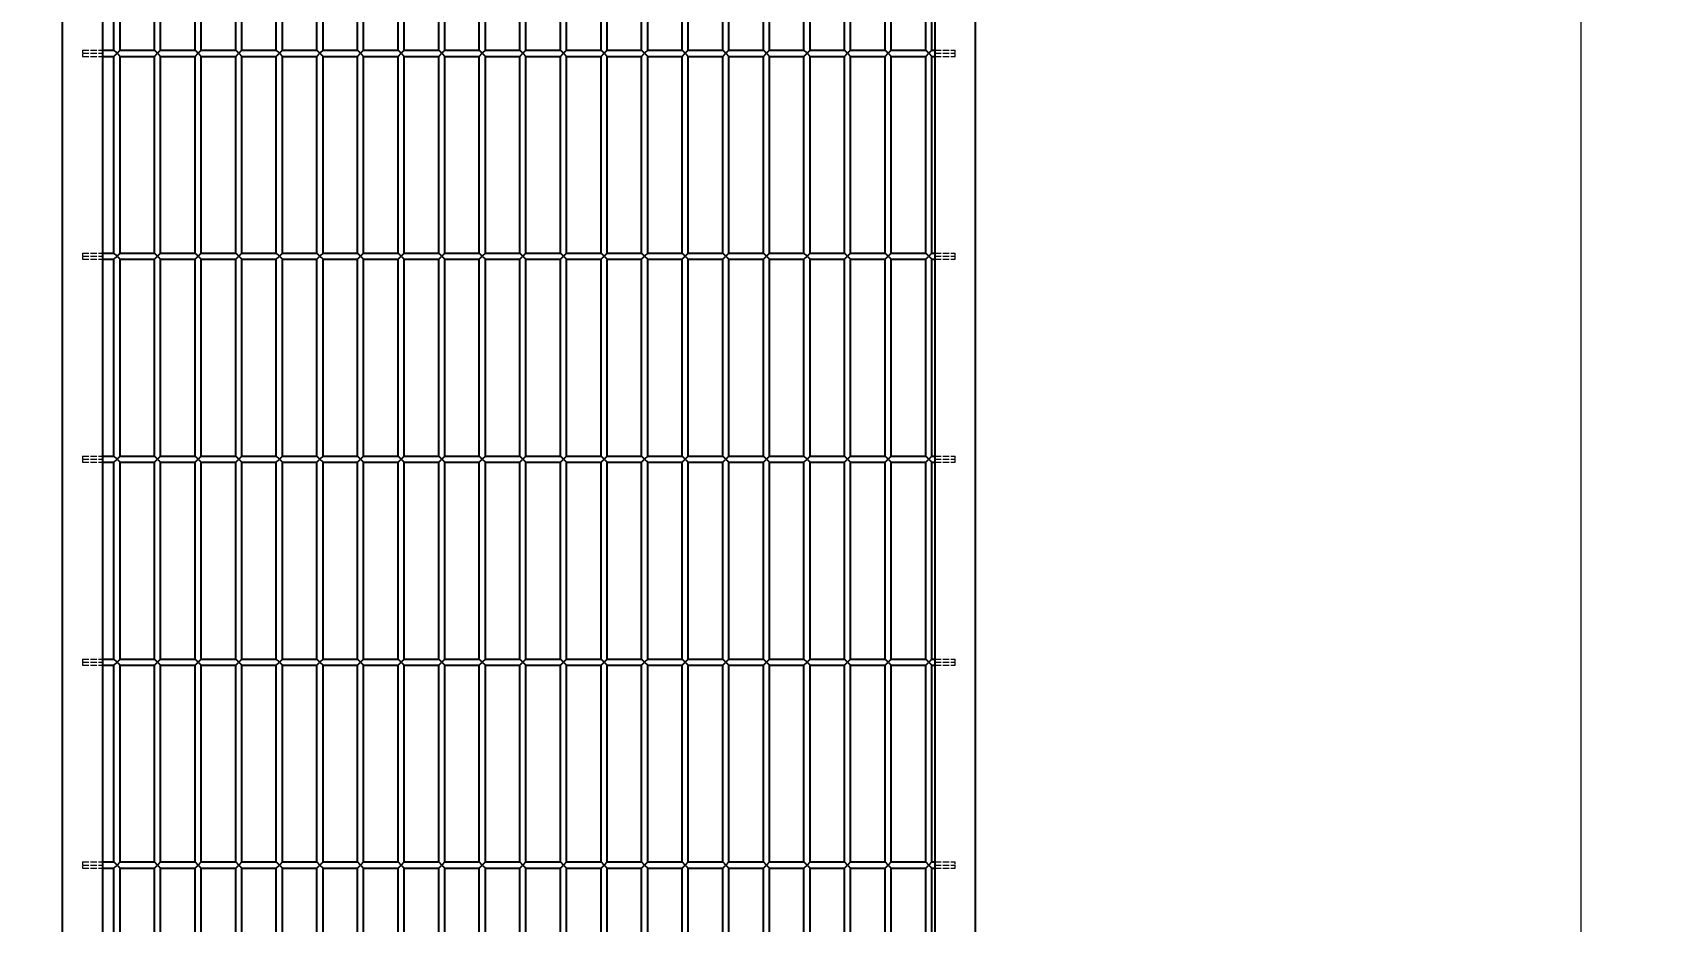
# Model space of a CAD drawing. Header units: millimetres. Extents: x 120 to 9117, y 110 to 4090.
# Drawn here: x 2181 to 2984, y 2759 to 3197 of the extents above; entities that cross this region are included whole.
import ezdxf

# ---------------------------------------------------------------- set-up
doc = ezdxf.new("R2010")
doc.units = ezdxf.units.MM
doc.header["$LTSCALE"] = 20
doc.linetypes.add('DASHED', pattern=[0.2067, 0.1654, -0.0413])
doc.layers.add('可见 (ISO)', color=7, linetype='Continuous', lineweight=25)
doc.layers.add('尺寸 (ISO)', color=7, linetype='Continuous', lineweight=18, true_color=0x008000)
doc.layers.add('隐藏 (ISO)', color=5, linetype='DASHED', lineweight=18, true_color=0x0000ff)
doc.styles.add('最新国标', font='simfang.ttf')
doc.dimstyles.new('默认 (GB)', dxfattribs={"dimscale": 20, "dimtxt": 2.8, "dimasz": 2.5, "dimexe": 2, "dimexo": 1.5, "dimgap": 0.5, "dimtad": 1, "dimtoh": 1, "dimdsep": 46, "dimtxsty": '最新国标', "dimcen": 0.09, "dimdle": 10, "dimclrd": 256, "dimclre": 256, "dimclrt": 256, "dimaunit": 1, "dimadec": 3, "dimazin": 2, "dimtfac": 0.535714, "dimtdec": 3, "dimtmove": 0, "dimatfit": 3, "dimfxl": 0, "dimtolj": 1, "dimlwd": -1, "dimlwe": -1, "dimarcsym": 0})

# ---------------------------------------------------------------- blocks, each defined once
blk = doc.blocks.new('*D6')
at = {"layer": 'Defpoints', "color": 0, "transparency": 16777216}
for p in [(2195.28, 3517.01), (1855.19, 1517.01), (2195.28, 1517.01)]:
    blk.add_point(p, dxfattribs=at)
at = {"layer": '尺寸 (ISO)', "color": 116, "true_color": 0x00803f, "transparency": 16777216}
for p, q in [((2165.28, 3517.01), (1815.19, 3517.01)), ((1855.19, 3467.01), (1855.19, 1567.01)), ((2165.28, 1517.01), (1815.19, 1517.01))]:
    blk.add_line(p, q, dxfattribs=at)
for points in [[(1846.85, 3467.01), (1863.52, 3467.01), (1855.19, 3517.01)], [(1846.85, 1567.01), (1863.52, 1567.01), (1855.19, 1517.01)]]:
    blk.add_solid(points, dxfattribs=at)
at = {"layer": '尺寸 (ISO)', "transparency": 16777216, "insert": (1816.87, 2517.01), "char_height": 56, "attachment_point": 5, "rotation": 90, "style": '最新国标'}
blk.add_mtext('\\A1;2000', dxfattribs=at)
blk = doc.blocks.new('_DotSmall')
at = {"color": 0, "linetype": 'ByBlock', "const_width": 0.5}
blk.add_lwpolyline([(-0.0625, 0, 1), (0.0625, 0, 1)], format="xyb", close=True, dxfattribs=at)
blk = doc.blocks.new('*D21')
at = {"layer": 'Defpoints', "color": 0, "transparency": 16777216}
for p in [(2623.78, 3507.01), (2943.78, 3507.01), (2623.78, 1527.01)]:
    blk.add_point(p, dxfattribs=at)
at = {"layer": '尺寸 (ISO)', "color": 116, "true_color": 0x00803f, "transparency": 16777216}
for p, q in [((2653.78, 3507.01), (2983.78, 3507.01)), ((2943.78, 1527.01), (2943.78, 3457.01)), ((2653.78, 1527.01), (2983.78, 1527.01))]:
    blk.add_line(p, q, dxfattribs=at)
blk.add_solid([(2935.45, 3457.01), (2952.11, 3457.01), (2943.78, 3507.01)], dxfattribs=at)
at = {"layer": '尺寸 (ISO)', "color": 116, "true_color": 0x00803f, "transparency": 16777216, "xscale": 50, "yscale": 50, "zscale": 50, "rotation": 270}
blk.add_blockref('_DotSmall', (2943.78, 1527.01), dxfattribs=at)
at = {"layer": '尺寸 (ISO)', "transparency": 16777216, "insert": (2905.46, 2517.21), "char_height": 56, "attachment_point": 5, "rotation": 90, "style": '最新国标'}
blk.add_mtext('\\A1;1980', dxfattribs=at)

msp = doc.modelspace()

# ---------------------------------------------------------------- linework, layer by layer
at = {"layer": '可见 (ISO)'}
for p, q in [((2195.28, 3517.011), (2195.28, 1517.011)), ((2645.28, 1517.011), (2645.28, 3517.011)), ((2215.28, 2527.011), (2215.28, 3497.011)), ((2625.28, 3497.011), (2625.28, 2527.011)), ((2220.78, 3188.511), (2220.78, 3285.511)), ((2223.78, 3188.511), (2223.78, 3285.511)), ((2240.78, 3188.511), (2240.78, 3285.511)), ((2243.78, 3188.511), (2243.78, 3285.511)), ((2260.78, 3188.511), (2260.78, 3285.511)), ((2263.78, 3188.511), (2263.78, 3285.511)), ((2280.78, 3188.511), (2280.78, 3285.511)), ((2283.78, 3188.511), (2283.78, 3285.511)), ((2300.78, 3188.511), (2300.78, 3285.511)), ((2303.78, 3188.511), (2303.78, 3285.511)), ((2320.78, 3188.511), (2320.78, 3285.511)), ((2323.78, 3188.511), (2323.78, 3285.511)), ((2340.78, 3188.511), (2340.78, 3285.511)), ((2343.78, 3188.511), (2343.78, 3285.511)), ((2360.78, 3188.511), (2360.78, 3285.511)), ((2363.78, 3188.511), (2363.78, 3285.511)), ((2380.78, 3188.511), (2380.78, 3285.511)), ((2383.78, 3188.511), (2383.78, 3285.511)), ((2400.78, 3188.511), (2400.78, 3285.511)), ((2403.78, 3188.511), (2403.78, 3285.511)), ((2420.78, 3188.511), (2420.78, 3285.511)), ((2423.78, 3188.511), (2423.78, 3285.511)), ((2440.78, 3188.511), (2440.78, 3285.511)), ((2443.78, 3188.511), (2443.78, 3285.511)), ((2460.78, 3188.511), (2460.78, 3285.511)), ((2463.78, 3188.511), (2463.78, 3285.511)), ((2480.78, 3188.511), (2480.78, 3285.511)), ((2483.78, 3188.511), (2483.78, 3285.511)), ((2500.78, 3188.511), (2500.78, 3285.511)), ((2503.78, 3188.511), (2503.78, 3285.511)), ((2520.78, 3188.511), (2520.78, 3285.511)), ((2523.78, 3188.511), (2523.78, 3285.511)), ((2540.78, 3188.511), (2540.78, 3285.511)), ((2543.78, 3188.511), (2543.78, 3285.511)), ((2560.78, 3188.511), (2560.78, 3285.511)), ((2563.78, 3188.511), (2563.78, 3285.511)), ((2580.78, 3188.511), (2580.78, 3285.511)), ((2583.78, 3188.511), (2583.78, 3285.511)), ((2600.78, 3188.511), (2600.78, 3285.511)), ((2603.78, 3188.511), (2603.78, 3285.511)), ((2620.78, 3188.511), (2620.78, 3285.511)), ((2623.78, 3188.511), (2623.78, 3285.511)), ((2215.28, 3188.511), (2220.78, 3188.511)), ((2222.28, 3187.011), (2220.78, 3188.511)), ((2223.78, 3188.511), (2222.28, 3187.011)), ((2223.78, 3188.511), (2240.78, 3188.511)), ((2242.28, 3187.011), (2240.78, 3188.511)), ((2243.78, 3188.511), (2242.28, 3187.011)), ((2243.78, 3188.511), (2260.78, 3188.511)), ((2262.28, 3187.011), (2260.78, 3188.511)), ((2263.78, 3188.511), (2262.28, 3187.011)), ((2263.78, 3188.511), (2280.78, 3188.511)), ((2282.28, 3187.011), (2280.78, 3188.511)), ((2283.78, 3188.511), (2282.28, 3187.011)), ((2283.78, 3188.511), (2300.78, 3188.511)), ((2302.28, 3187.011), (2300.78, 3188.511)), ((2303.78, 3188.511), (2302.28, 3187.011)), ((2303.78, 3188.511), (2320.78, 3188.511)), ((2322.28, 3187.011), (2320.78, 3188.511)), ((2323.78, 3188.511), (2322.28, 3187.011)), ((2323.78, 3188.511), (2340.78, 3188.511)), ((2342.28, 3187.011), (2340.78, 3188.511)), ((2343.78, 3188.511), (2342.28, 3187.011)), ((2343.78, 3188.511), (2360.78, 3188.511)), ((2362.28, 3187.011), (2360.78, 3188.511)), ((2363.78, 3188.511), (2362.28, 3187.011)), ((2363.78, 3188.511), (2380.78, 3188.511)), ((2382.28, 3187.011), (2380.78, 3188.511)), ((2383.78, 3188.511), (2382.28, 3187.011)), ((2383.78, 3188.511), (2400.78, 3188.511)), ((2402.28, 3187.011), (2400.78, 3188.511)), ((2403.78, 3188.511), (2402.28, 3187.011)), ((2403.78, 3188.511), (2420.78, 3188.511)), ((2422.28, 3187.011), (2420.78, 3188.511)), ((2423.78, 3188.511), (2422.28, 3187.011)), ((2423.78, 3188.511), (2440.78, 3188.511)), ((2442.28, 3187.011), (2440.78, 3188.511)), ((2443.78, 3188.511), (2442.28, 3187.011)), ((2443.78, 3188.511), (2460.78, 3188.511)), ((2462.28, 3187.011), (2460.78, 3188.511)), ((2463.78, 3188.511), (2462.28, 3187.011)), ((2463.78, 3188.511), (2480.78, 3188.511)), ((2482.28, 3187.011), (2480.78, 3188.511)), ((2483.78, 3188.511), (2482.28, 3187.011)), ((2483.78, 3188.511), (2500.78, 3188.511)), ((2502.28, 3187.011), (2500.78, 3188.511)), ((2503.78, 3188.511), (2502.28, 3187.011)), ((2503.78, 3188.511), (2520.78, 3188.511)), ((2522.28, 3187.011), (2520.78, 3188.511)), ((2523.78, 3188.511), (2522.28, 3187.011)), ((2523.78, 3188.511), (2540.78, 3188.511)), ((2542.28, 3187.011), (2540.78, 3188.511)), ((2543.78, 3188.511), (2542.28, 3187.011)), ((2543.78, 3188.511), (2560.78, 3188.511)), ((2562.28, 3187.011), (2560.78, 3188.511)), ((2563.78, 3188.511), (2562.28, 3187.011)), ((2563.78, 3188.511), (2580.78, 3188.511)), ((2582.28, 3187.011), (2580.78, 3188.511)), ((2583.78, 3188.511), (2582.28, 3187.011)), ((2583.78, 3188.511), (2600.78, 3188.511)), ((2602.28, 3187.011), (2600.78, 3188.511)), ((2603.78, 3188.511), (2602.28, 3187.011)), ((2603.78, 3188.511), (2620.78, 3188.511)), ((2622.28, 3187.011), (2620.78, 3188.511)), ((2623.78, 3188.511), (2622.28, 3187.011)), ((2623.78, 3188.511), (2625.28, 3188.511)), ((2215.28, 3185.511), (2220.78, 3185.511)), ((2220.78, 3185.511), (2222.28, 3187.011)), ((2220.78, 3088.511), (2220.78, 3185.511)), ((2222.28, 3187.011), (2223.78, 3185.511)), ((2223.78, 3185.511), (2240.78, 3185.511)), ((2223.78, 3088.511), (2223.78, 3185.511)), ((2240.78, 3185.511), (2242.28, 3187.011)), ((2240.78, 3088.511), (2240.78, 3185.511)), ((2242.28, 3187.011), (2243.78, 3185.511)), ((2243.78, 3185.511), (2260.78, 3185.511)), ((2243.78, 3088.511), (2243.78, 3185.511)), ((2260.78, 3185.511), (2262.28, 3187.011)), ((2260.78, 3088.511), (2260.78, 3185.511)), ((2262.28, 3187.011), (2263.78, 3185.511)), ((2263.78, 3185.511), (2280.78, 3185.511)), ((2263.78, 3088.511), (2263.78, 3185.511)), ((2280.78, 3185.511), (2282.28, 3187.011)), ((2280.78, 3088.511), (2280.78, 3185.511)), ((2282.28, 3187.011), (2283.78, 3185.511)), ((2283.78, 3185.511), (2300.78, 3185.511)), ((2283.78, 3088.511), (2283.78, 3185.511)), ((2300.78, 3185.511), (2302.28, 3187.011)), ((2300.78, 3088.511), (2300.78, 3185.511)), ((2302.28, 3187.011), (2303.78, 3185.511)), ((2303.78, 3185.511), (2320.78, 3185.511)), ((2303.78, 3088.511), (2303.78, 3185.511)), ((2320.78, 3185.511), (2322.28, 3187.011)), ((2320.78, 3088.511), (2320.78, 3185.511)), ((2322.28, 3187.011), (2323.78, 3185.511)), ((2323.78, 3185.511), (2340.78, 3185.511)), ((2323.78, 3088.511), (2323.78, 3185.511)), ((2340.78, 3185.511), (2342.28, 3187.011)), ((2340.78, 3088.511), (2340.78, 3185.511)), ((2342.28, 3187.011), (2343.78, 3185.511)), ((2343.78, 3185.511), (2360.78, 3185.511)), ((2343.78, 3088.511), (2343.78, 3185.511)), ((2360.78, 3185.511), (2362.28, 3187.011)), ((2360.78, 3088.511), (2360.78, 3185.511)), ((2362.28, 3187.011), (2363.78, 3185.511)), ((2363.78, 3185.511), (2380.78, 3185.511)), ((2363.78, 3088.511), (2363.78, 3185.511)), ((2380.78, 3185.511), (2382.28, 3187.011)), ((2380.78, 3088.511), (2380.78, 3185.511)), ((2382.28, 3187.011), (2383.78, 3185.511)), ((2383.78, 3185.511), (2400.78, 3185.511)), ((2383.78, 3088.511), (2383.78, 3185.511)), ((2400.78, 3185.511), (2402.28, 3187.011)), ((2400.78, 3088.511), (2400.78, 3185.511)), ((2402.28, 3187.011), (2403.78, 3185.511)), ((2403.78, 3185.511), (2420.78, 3185.511)), ((2403.78, 3088.511), (2403.78, 3185.511)), ((2420.78, 3185.511), (2422.28, 3187.011)), ((2420.78, 3088.511), (2420.78, 3185.511)), ((2422.28, 3187.011), (2423.78, 3185.511)), ((2423.78, 3185.511), (2440.78, 3185.511)), ((2423.78, 3088.511), (2423.78, 3185.511)), ((2440.78, 3185.511), (2442.28, 3187.011)), ((2440.78, 3088.511), (2440.78, 3185.511)), ((2442.28, 3187.011), (2443.78, 3185.511)), ((2443.78, 3185.511), (2460.78, 3185.511)), ((2443.78, 3088.511), (2443.78, 3185.511)), ((2460.78, 3185.511), (2462.28, 3187.011)), ((2460.78, 3088.511), (2460.78, 3185.511)), ((2462.28, 3187.011), (2463.78, 3185.511)), ((2463.78, 3185.511), (2480.78, 3185.511)), ((2463.78, 3088.511), (2463.78, 3185.511)), ((2480.78, 3185.511), (2482.28, 3187.011)), ((2480.78, 3088.511), (2480.78, 3185.511)), ((2482.28, 3187.011), (2483.78, 3185.511)), ((2483.78, 3185.511), (2500.78, 3185.511)), ((2483.78, 3088.511), (2483.78, 3185.511)), ((2500.78, 3185.511), (2502.28, 3187.011)), ((2500.78, 3088.511), (2500.78, 3185.511)), ((2502.28, 3187.011), (2503.78, 3185.511)), ((2503.78, 3185.511), (2520.78, 3185.511)), ((2503.78, 3088.511), (2503.78, 3185.511)), ((2520.78, 3185.511), (2522.28, 3187.011)), ((2520.78, 3088.511), (2520.78, 3185.511)), ((2522.28, 3187.011), (2523.78, 3185.511)), ((2523.78, 3185.511), (2540.78, 3185.511)), ((2523.78, 3088.511), (2523.78, 3185.511)), ((2540.78, 3185.511), (2542.28, 3187.011)), ((2540.78, 3088.511), (2540.78, 3185.511)), ((2542.28, 3187.011), (2543.78, 3185.511)), ((2543.78, 3185.511), (2560.78, 3185.511)), ((2543.78, 3088.511), (2543.78, 3185.511)), ((2560.78, 3185.511), (2562.28, 3187.011)), ((2560.78, 3088.511), (2560.78, 3185.511)), ((2562.28, 3187.011), (2563.78, 3185.511)), ((2563.78, 3185.511), (2580.78, 3185.511)), ((2563.78, 3088.511), (2563.78, 3185.511)), ((2580.78, 3185.511), (2582.28, 3187.011)), ((2580.78, 3088.511), (2580.78, 3185.511)), ((2582.28, 3187.011), (2583.78, 3185.511)), ((2583.78, 3185.511), (2600.78, 3185.511)), ((2583.78, 3088.511), (2583.78, 3185.511)), ((2600.78, 3185.511), (2602.28, 3187.011)), ((2600.78, 3088.511), (2600.78, 3185.511)), ((2602.28, 3187.011), (2603.78, 3185.511)), ((2603.78, 3185.511), (2620.78, 3185.511)), ((2603.78, 3088.511), (2603.78, 3185.511)), ((2620.78, 3185.511), (2622.28, 3187.011)), ((2620.78, 3088.511), (2620.78, 3185.511)), ((2622.28, 3187.011), (2623.78, 3185.511)), ((2623.78, 3185.511), (2625.28, 3185.511)), ((2623.78, 3088.511), (2623.78, 3185.511)), ((2215.28, 3088.511), (2220.78, 3088.511)), ((2215.28, 3085.511), (2220.78, 3085.511)), ((2222.28, 3087.011), (2220.78, 3088.511)), ((2220.78, 3085.511), (2222.28, 3087.011)), ((2220.78, 2988.511), (2220.78, 3085.511)), ((2223.78, 3088.511), (2222.28, 3087.011)), ((2222.28, 3087.011), (2223.78, 3085.511)), ((2223.78, 3088.511), (2240.78, 3088.511)), ((2223.78, 3085.511), (2240.78, 3085.511)), ((2223.78, 2988.511), (2223.78, 3085.511)), ((2242.28, 3087.011), (2240.78, 3088.511)), ((2240.78, 3085.511), (2242.28, 3087.011)), ((2240.78, 2988.511), (2240.78, 3085.511)), ((2243.78, 3088.511), (2242.28, 3087.011)), ((2242.28, 3087.011), (2243.78, 3085.511)), ((2243.78, 3088.511), (2260.78, 3088.511)), ((2243.78, 3085.511), (2260.78, 3085.511)), ((2243.78, 2988.511), (2243.78, 3085.511)), ((2262.28, 3087.011), (2260.78, 3088.511)), ((2260.78, 3085.511), (2262.28, 3087.011)), ((2260.78, 2988.511), (2260.78, 3085.511)), ((2263.78, 3088.511), (2262.28, 3087.011)), ((2262.28, 3087.011), (2263.78, 3085.511)), ((2263.78, 3088.511), (2280.78, 3088.511)), ((2263.78, 3085.511), (2280.78, 3085.511)), ((2263.78, 2988.511), (2263.78, 3085.511)), ((2282.28, 3087.011), (2280.78, 3088.511)), ((2280.78, 3085.511), (2282.28, 3087.011)), ((2280.78, 2988.511), (2280.78, 3085.511)), ((2283.78, 3088.511), (2282.28, 3087.011)), ((2282.28, 3087.011), (2283.78, 3085.511)), ((2283.78, 3088.511), (2300.78, 3088.511)), ((2283.78, 3085.511), (2300.78, 3085.511)), ((2283.78, 2988.511), (2283.78, 3085.511)), ((2302.28, 3087.011), (2300.78, 3088.511)), ((2300.78, 3085.511), (2302.28, 3087.011)), ((2300.78, 2988.511), (2300.78, 3085.511)), ((2303.78, 3088.511), (2302.28, 3087.011)), ((2302.28, 3087.011), (2303.78, 3085.511)), ((2303.78, 3088.511), (2320.78, 3088.511)), ((2303.78, 3085.511), (2320.78, 3085.511)), ((2303.78, 2988.511), (2303.78, 3085.511)), ((2322.28, 3087.011), (2320.78, 3088.511)), ((2320.78, 3085.511), (2322.28, 3087.011)), ((2320.78, 2988.511), (2320.78, 3085.511)), ((2323.78, 3088.511), (2322.28, 3087.011)), ((2322.28, 3087.011), (2323.78, 3085.511)), ((2323.78, 3088.511), (2340.78, 3088.511)), ((2323.78, 3085.511), (2340.78, 3085.511)), ((2323.78, 2988.511), (2323.78, 3085.511)), ((2342.28, 3087.011), (2340.78, 3088.511)), ((2340.78, 3085.511), (2342.28, 3087.011)), ((2340.78, 2988.511), (2340.78, 3085.511)), ((2343.78, 3088.511), (2342.28, 3087.011)), ((2342.28, 3087.011), (2343.78, 3085.511)), ((2343.78, 3088.511), (2360.78, 3088.511)), ((2343.78, 3085.511), (2360.78, 3085.511)), ((2343.78, 2988.511), (2343.78, 3085.511)), ((2362.28, 3087.011), (2360.78, 3088.511)), ((2360.78, 3085.511), (2362.28, 3087.011)), ((2360.78, 2988.511), (2360.78, 3085.511)), ((2363.78, 3088.511), (2362.28, 3087.011)), ((2362.28, 3087.011), (2363.78, 3085.511)), ((2363.78, 3088.511), (2380.78, 3088.511)), ((2363.78, 3085.511), (2380.78, 3085.511)), ((2363.78, 2988.511), (2363.78, 3085.511)), ((2382.28, 3087.011), (2380.78, 3088.511)), ((2380.78, 3085.511), (2382.28, 3087.011)), ((2380.78, 2988.511), (2380.78, 3085.511)), ((2383.78, 3088.511), (2382.28, 3087.011)), ((2382.28, 3087.011), (2383.78, 3085.511)), ((2383.78, 3088.511), (2400.78, 3088.511)), ((2383.78, 3085.511), (2400.78, 3085.511)), ((2383.78, 2988.511), (2383.78, 3085.511)), ((2402.28, 3087.011), (2400.78, 3088.511)), ((2400.78, 3085.511), (2402.28, 3087.011)), ((2400.78, 2988.511), (2400.78, 3085.511)), ((2403.78, 3088.511), (2402.28, 3087.011)), ((2402.28, 3087.011), (2403.78, 3085.511)), ((2403.78, 3088.511), (2420.78, 3088.511)), ((2403.78, 3085.511), (2420.78, 3085.511)), ((2403.78, 2988.511), (2403.78, 3085.511)), ((2422.28, 3087.011), (2420.78, 3088.511)), ((2420.78, 3085.511), (2422.28, 3087.011)), ((2420.78, 2988.511), (2420.78, 3085.511)), ((2423.78, 3088.511), (2422.28, 3087.011)), ((2422.28, 3087.011), (2423.78, 3085.511)), ((2423.78, 3088.511), (2440.78, 3088.511)), ((2423.78, 3085.511), (2440.78, 3085.511)), ((2423.78, 2988.511), (2423.78, 3085.511)), ((2442.28, 3087.011), (2440.78, 3088.511)), ((2440.78, 3085.511), (2442.28, 3087.011)), ((2440.78, 2988.511), (2440.78, 3085.511)), ((2443.78, 3088.511), (2442.28, 3087.011)), ((2442.28, 3087.011), (2443.78, 3085.511)), ((2443.78, 3088.511), (2460.78, 3088.511)), ((2443.78, 3085.511), (2460.78, 3085.511)), ((2443.78, 2988.511), (2443.78, 3085.511)), ((2462.28, 3087.011), (2460.78, 3088.511)), ((2460.78, 3085.511), (2462.28, 3087.011)), ((2460.78, 2988.511), (2460.78, 3085.511)), ((2463.78, 3088.511), (2462.28, 3087.011)), ((2462.28, 3087.011), (2463.78, 3085.511)), ((2463.78, 3088.511), (2480.78, 3088.511)), ((2463.78, 3085.511), (2480.78, 3085.511)), ((2463.78, 2988.511), (2463.78, 3085.511)), ((2482.28, 3087.011), (2480.78, 3088.511)), ((2480.78, 3085.511), (2482.28, 3087.011)), ((2480.78, 2988.511), (2480.78, 3085.511)), ((2483.78, 3088.511), (2482.28, 3087.011)), ((2482.28, 3087.011), (2483.78, 3085.511)), ((2483.78, 3088.511), (2500.78, 3088.511)), ((2483.78, 3085.511), (2500.78, 3085.511)), ((2483.78, 2988.511), (2483.78, 3085.511)), ((2502.28, 3087.011), (2500.78, 3088.511)), ((2500.78, 3085.511), (2502.28, 3087.011)), ((2500.78, 2988.511), (2500.78, 3085.511)), ((2503.78, 3088.511), (2502.28, 3087.011)), ((2502.28, 3087.011), (2503.78, 3085.511)), ((2503.78, 3088.511), (2520.78, 3088.511)), ((2503.78, 3085.511), (2520.78, 3085.511)), ((2503.78, 2988.511), (2503.78, 3085.511)), ((2522.28, 3087.011), (2520.78, 3088.511)), ((2520.78, 3085.511), (2522.28, 3087.011)), ((2520.78, 2988.511), (2520.78, 3085.511)), ((2523.78, 3088.511), (2522.28, 3087.011)), ((2522.28, 3087.011), (2523.78, 3085.511)), ((2523.78, 3088.511), (2540.78, 3088.511)), ((2523.78, 3085.511), (2540.78, 3085.511)), ((2523.78, 2988.511), (2523.78, 3085.511)), ((2542.28, 3087.011), (2540.78, 3088.511)), ((2540.78, 3085.511), (2542.28, 3087.011)), ((2540.78, 2988.511), (2540.78, 3085.511)), ((2543.78, 3088.511), (2542.28, 3087.011)), ((2542.28, 3087.011), (2543.78, 3085.511)), ((2543.78, 3088.511), (2560.78, 3088.511)), ((2543.78, 3085.511), (2560.78, 3085.511)), ((2543.78, 2988.511), (2543.78, 3085.511)), ((2562.28, 3087.011), (2560.78, 3088.511)), ((2560.78, 3085.511), (2562.28, 3087.011)), ((2560.78, 2988.511), (2560.78, 3085.511)), ((2563.78, 3088.511), (2562.28, 3087.011)), ((2562.28, 3087.011), (2563.78, 3085.511)), ((2563.78, 3088.511), (2580.78, 3088.511)), ((2563.78, 3085.511), (2580.78, 3085.511)), ((2563.78, 2988.511), (2563.78, 3085.511)), ((2582.28, 3087.011), (2580.78, 3088.511)), ((2580.78, 3085.511), (2582.28, 3087.011)), ((2580.78, 2988.511), (2580.78, 3085.511)), ((2583.78, 3088.511), (2582.28, 3087.011)), ((2582.28, 3087.011), (2583.78, 3085.511)), ((2583.78, 3088.511), (2600.78, 3088.511)), ((2583.78, 3085.511), (2600.78, 3085.511)), ((2583.78, 2988.511), (2583.78, 3085.511)), ((2602.28, 3087.011), (2600.78, 3088.511)), ((2600.78, 3085.511), (2602.28, 3087.011)), ((2600.78, 2988.511), (2600.78, 3085.511)), ((2603.78, 3088.511), (2602.28, 3087.011)), ((2602.28, 3087.011), (2603.78, 3085.511)), ((2603.78, 3088.511), (2620.78, 3088.511)), ((2603.78, 3085.511), (2620.78, 3085.511)), ((2603.78, 2988.511), (2603.78, 3085.511)), ((2622.28, 3087.011), (2620.78, 3088.511)), ((2620.78, 3085.511), (2622.28, 3087.011)), ((2620.78, 2988.511), (2620.78, 3085.511)), ((2623.78, 3088.511), (2622.28, 3087.011)), ((2622.28, 3087.011), (2623.78, 3085.511)), ((2623.78, 3088.511), (2625.28, 3088.511)), ((2623.78, 3085.511), (2625.28, 3085.511)), ((2623.78, 2988.511), (2623.78, 3085.511)), ((2215.28, 2988.511), (2220.78, 2988.511)), ((2222.28, 2987.011), (2220.78, 2988.511)), ((2223.78, 2988.511), (2222.28, 2987.011)), ((2223.78, 2988.511), (2240.78, 2988.511)), ((2242.28, 2987.011), (2240.78, 2988.511)), ((2243.78, 2988.511), (2242.28, 2987.011)), ((2243.78, 2988.511), (2260.78, 2988.511)), ((2262.28, 2987.011), (2260.78, 2988.511)), ((2263.78, 2988.511), (2262.28, 2987.011)), ((2263.78, 2988.511), (2280.78, 2988.511)), ((2282.28, 2987.011), (2280.78, 2988.511)), ((2283.78, 2988.511), (2282.28, 2987.011)), ((2283.78, 2988.511), (2300.78, 2988.511)), ((2302.28, 2987.011), (2300.78, 2988.511)), ((2303.78, 2988.511), (2302.28, 2987.011)), ((2303.78, 2988.511), (2320.78, 2988.511)), ((2322.28, 2987.011), (2320.78, 2988.511)), ((2323.78, 2988.511), (2322.28, 2987.011)), ((2323.78, 2988.511), (2340.78, 2988.511)), ((2342.28, 2987.011), (2340.78, 2988.511)), ((2343.78, 2988.511), (2342.28, 2987.011)), ((2343.78, 2988.511), (2360.78, 2988.511)), ((2362.28, 2987.011), (2360.78, 2988.511)), ((2363.78, 2988.511), (2362.28, 2987.011)), ((2363.78, 2988.511), (2380.78, 2988.511)), ((2382.28, 2987.011), (2380.78, 2988.511)), ((2383.78, 2988.511), (2382.28, 2987.011)), ((2383.78, 2988.511), (2400.78, 2988.511)), ((2402.28, 2987.011), (2400.78, 2988.511)), ((2403.78, 2988.511), (2402.28, 2987.011)), ((2403.78, 2988.511), (2420.78, 2988.511)), ((2422.28, 2987.011), (2420.78, 2988.511)), ((2423.78, 2988.511), (2422.28, 2987.011)), ((2423.78, 2988.511), (2440.78, 2988.511)), ((2442.28, 2987.011), (2440.78, 2988.511)), ((2443.78, 2988.511), (2442.28, 2987.011)), ((2443.78, 2988.511), (2460.78, 2988.511)), ((2462.28, 2987.011), (2460.78, 2988.511)), ((2463.78, 2988.511), (2462.28, 2987.011)), ((2463.78, 2988.511), (2480.78, 2988.511)), ((2482.28, 2987.011), (2480.78, 2988.511)), ((2483.78, 2988.511), (2482.28, 2987.011)), ((2483.78, 2988.511), (2500.78, 2988.511)), ((2502.28, 2987.011), (2500.78, 2988.511)), ((2503.78, 2988.511), (2502.28, 2987.011)), ((2503.78, 2988.511), (2520.78, 2988.511)), ((2522.28, 2987.011), (2520.78, 2988.511)), ((2523.78, 2988.511), (2522.28, 2987.011)), ((2523.78, 2988.511), (2540.78, 2988.511)), ((2542.28, 2987.011), (2540.78, 2988.511)), ((2543.78, 2988.511), (2542.28, 2987.011)), ((2543.78, 2988.511), (2560.78, 2988.511)), ((2562.28, 2987.011), (2560.78, 2988.511)), ((2563.78, 2988.511), (2562.28, 2987.011)), ((2563.78, 2988.511), (2580.78, 2988.511)), ((2582.28, 2987.011), (2580.78, 2988.511)), ((2583.78, 2988.511), (2582.28, 2987.011)), ((2583.78, 2988.511), (2600.78, 2988.511)), ((2602.28, 2987.011), (2600.78, 2988.511)), ((2603.78, 2988.511), (2602.28, 2987.011)), ((2603.78, 2988.511), (2620.78, 2988.511)), ((2622.28, 2987.011), (2620.78, 2988.511)), ((2623.78, 2988.511), (2622.28, 2987.011)), ((2623.78, 2988.511), (2625.28, 2988.511)), ((2215.28, 2985.511), (2220.78, 2985.511)), ((2220.78, 2985.511), (2222.28, 2987.011)), ((2220.78, 2888.511), (2220.78, 2985.511)), ((2222.28, 2987.011), (2223.78, 2985.511)), ((2223.78, 2985.511), (2240.78, 2985.511)), ((2223.78, 2888.511), (2223.78, 2985.511)), ((2240.78, 2985.511), (2242.28, 2987.011)), ((2240.78, 2888.511), (2240.78, 2985.511)), ((2242.28, 2987.011), (2243.78, 2985.511)), ((2243.78, 2985.511), (2260.78, 2985.511)), ((2243.78, 2888.511), (2243.78, 2985.511)), ((2260.78, 2985.511), (2262.28, 2987.011)), ((2260.78, 2888.511), (2260.78, 2985.511)), ((2262.28, 2987.011), (2263.78, 2985.511)), ((2263.78, 2985.511), (2280.78, 2985.511)), ((2263.78, 2888.511), (2263.78, 2985.511)), ((2280.78, 2985.511), (2282.28, 2987.011)), ((2280.78, 2888.511), (2280.78, 2985.511)), ((2282.28, 2987.011), (2283.78, 2985.511)), ((2283.78, 2985.511), (2300.78, 2985.511)), ((2283.78, 2888.511), (2283.78, 2985.511)), ((2300.78, 2985.511), (2302.28, 2987.011)), ((2300.78, 2888.511), (2300.78, 2985.511)), ((2302.28, 2987.011), (2303.78, 2985.511)), ((2303.78, 2985.511), (2320.78, 2985.511)), ((2303.78, 2888.511), (2303.78, 2985.511)), ((2320.78, 2985.511), (2322.28, 2987.011)), ((2320.78, 2888.511), (2320.78, 2985.511)), ((2322.28, 2987.011), (2323.78, 2985.511)), ((2323.78, 2985.511), (2340.78, 2985.511)), ((2323.78, 2888.511), (2323.78, 2985.511)), ((2340.78, 2985.511), (2342.28, 2987.011)), ((2340.78, 2888.511), (2340.78, 2985.511)), ((2342.28, 2987.011), (2343.78, 2985.511)), ((2343.78, 2985.511), (2360.78, 2985.511)), ((2343.78, 2888.511), (2343.78, 2985.511)), ((2360.78, 2985.511), (2362.28, 2987.011)), ((2360.78, 2888.511), (2360.78, 2985.511)), ((2362.28, 2987.011), (2363.78, 2985.511)), ((2363.78, 2985.511), (2380.78, 2985.511)), ((2363.78, 2888.511), (2363.78, 2985.511)), ((2380.78, 2985.511), (2382.28, 2987.011)), ((2380.78, 2888.511), (2380.78, 2985.511)), ((2382.28, 2987.011), (2383.78, 2985.511)), ((2383.78, 2985.511), (2400.78, 2985.511)), ((2383.78, 2888.511), (2383.78, 2985.511)), ((2400.78, 2985.511), (2402.28, 2987.011)), ((2400.78, 2888.511), (2400.78, 2985.511)), ((2402.28, 2987.011), (2403.78, 2985.511)), ((2403.78, 2985.511), (2420.78, 2985.511)), ((2403.78, 2888.511), (2403.78, 2985.511)), ((2420.78, 2985.511), (2422.28, 2987.011)), ((2420.78, 2888.511), (2420.78, 2985.511)), ((2422.28, 2987.011), (2423.78, 2985.511)), ((2423.78, 2985.511), (2440.78, 2985.511)), ((2423.78, 2888.511), (2423.78, 2985.511)), ((2440.78, 2985.511), (2442.28, 2987.011)), ((2440.78, 2888.511), (2440.78, 2985.511)), ((2442.28, 2987.011), (2443.78, 2985.511)), ((2443.78, 2985.511), (2460.78, 2985.511)), ((2443.78, 2888.511), (2443.78, 2985.511)), ((2460.78, 2985.511), (2462.28, 2987.011)), ((2460.78, 2888.511), (2460.78, 2985.511)), ((2462.28, 2987.011), (2463.78, 2985.511)), ((2463.78, 2985.511), (2480.78, 2985.511)), ((2463.78, 2888.511), (2463.78, 2985.511)), ((2480.78, 2985.511), (2482.28, 2987.011)), ((2480.78, 2888.511), (2480.78, 2985.511)), ((2482.28, 2987.011), (2483.78, 2985.511)), ((2483.78, 2985.511), (2500.78, 2985.511)), ((2483.78, 2888.511), (2483.78, 2985.511)), ((2500.78, 2985.511), (2502.28, 2987.011)), ((2500.78, 2888.511), (2500.78, 2985.511)), ((2502.28, 2987.011), (2503.78, 2985.511)), ((2503.78, 2985.511), (2520.78, 2985.511)), ((2503.78, 2888.511), (2503.78, 2985.511)), ((2520.78, 2985.511), (2522.28, 2987.011)), ((2520.78, 2888.511), (2520.78, 2985.511)), ((2522.28, 2987.011), (2523.78, 2985.511)), ((2523.78, 2985.511), (2540.78, 2985.511)), ((2523.78, 2888.511), (2523.78, 2985.511)), ((2540.78, 2985.511), (2542.28, 2987.011)), ((2540.78, 2888.511), (2540.78, 2985.511)), ((2542.28, 2987.011), (2543.78, 2985.511)), ((2543.78, 2985.511), (2560.78, 2985.511)), ((2543.78, 2888.511), (2543.78, 2985.511)), ((2560.78, 2985.511), (2562.28, 2987.011)), ((2560.78, 2888.511), (2560.78, 2985.511)), ((2562.28, 2987.011), (2563.78, 2985.511)), ((2563.78, 2985.511), (2580.78, 2985.511)), ((2563.78, 2888.511), (2563.78, 2985.511)), ((2580.78, 2985.511), (2582.28, 2987.011)), ((2580.78, 2888.511), (2580.78, 2985.511)), ((2582.28, 2987.011), (2583.78, 2985.511)), ((2583.78, 2985.511), (2600.78, 2985.511)), ((2583.78, 2888.511), (2583.78, 2985.511)), ((2600.78, 2985.511), (2602.28, 2987.011)), ((2600.78, 2888.511), (2600.78, 2985.511)), ((2602.28, 2987.011), (2603.78, 2985.511)), ((2603.78, 2985.511), (2620.78, 2985.511)), ((2603.78, 2888.511), (2603.78, 2985.511)), ((2620.78, 2985.511), (2622.28, 2987.011)), ((2620.78, 2888.511), (2620.78, 2985.511)), ((2622.28, 2987.011), (2623.78, 2985.511)), ((2623.78, 2985.511), (2625.28, 2985.511)), ((2623.78, 2888.511), (2623.78, 2985.511)), ((2215.28, 2888.511), (2220.78, 2888.511)), ((2215.28, 2885.511), (2220.78, 2885.511)), ((2222.28, 2887.011), (2220.78, 2888.511)), ((2220.78, 2885.511), (2222.28, 2887.011)), ((2220.78, 2788.511), (2220.78, 2885.511)), ((2223.78, 2888.511), (2222.28, 2887.011)), ((2222.28, 2887.011), (2223.78, 2885.511)), ((2223.78, 2888.511), (2240.78, 2888.511)), ((2223.78, 2885.511), (2240.78, 2885.511)), ((2223.78, 2788.511), (2223.78, 2885.511)), ((2242.28, 2887.011), (2240.78, 2888.511)), ((2240.78, 2885.511), (2242.28, 2887.011)), ((2240.78, 2788.511), (2240.78, 2885.511)), ((2243.78, 2888.511), (2242.28, 2887.011)), ((2242.28, 2887.011), (2243.78, 2885.511)), ((2243.78, 2888.511), (2260.78, 2888.511)), ((2243.78, 2885.511), (2260.78, 2885.511)), ((2243.78, 2788.511), (2243.78, 2885.511)), ((2262.28, 2887.011), (2260.78, 2888.511)), ((2260.78, 2885.511), (2262.28, 2887.011)), ((2260.78, 2788.511), (2260.78, 2885.511)), ((2263.78, 2888.511), (2262.28, 2887.011)), ((2262.28, 2887.011), (2263.78, 2885.511)), ((2263.78, 2888.511), (2280.78, 2888.511)), ((2263.78, 2885.511), (2280.78, 2885.511)), ((2263.78, 2788.511), (2263.78, 2885.511)), ((2282.28, 2887.011), (2280.78, 2888.511)), ((2280.78, 2885.511), (2282.28, 2887.011)), ((2280.78, 2788.511), (2280.78, 2885.511)), ((2283.78, 2888.511), (2282.28, 2887.011)), ((2282.28, 2887.011), (2283.78, 2885.511)), ((2283.78, 2888.511), (2300.78, 2888.511)), ((2283.78, 2885.511), (2300.78, 2885.511)), ((2283.78, 2788.511), (2283.78, 2885.511)), ((2302.28, 2887.011), (2300.78, 2888.511)), ((2300.78, 2885.511), (2302.28, 2887.011)), ((2300.78, 2788.511), (2300.78, 2885.511)), ((2303.78, 2888.511), (2302.28, 2887.011)), ((2302.28, 2887.011), (2303.78, 2885.511)), ((2303.78, 2888.511), (2320.78, 2888.511)), ((2303.78, 2885.511), (2320.78, 2885.511)), ((2303.78, 2788.511), (2303.78, 2885.511)), ((2322.28, 2887.011), (2320.78, 2888.511)), ((2320.78, 2885.511), (2322.28, 2887.011)), ((2320.78, 2788.511), (2320.78, 2885.511)), ((2323.78, 2888.511), (2322.28, 2887.011)), ((2322.28, 2887.011), (2323.78, 2885.511)), ((2323.78, 2888.511), (2340.78, 2888.511)), ((2323.78, 2885.511), (2340.78, 2885.511)), ((2323.78, 2788.511), (2323.78, 2885.511)), ((2342.28, 2887.011), (2340.78, 2888.511)), ((2340.78, 2885.511), (2342.28, 2887.011)), ((2340.78, 2788.511), (2340.78, 2885.511)), ((2343.78, 2888.511), (2342.28, 2887.011)), ((2342.28, 2887.011), (2343.78, 2885.511)), ((2343.78, 2888.511), (2360.78, 2888.511)), ((2343.78, 2885.511), (2360.78, 2885.511)), ((2343.78, 2788.511), (2343.78, 2885.511)), ((2362.28, 2887.011), (2360.78, 2888.511)), ((2360.78, 2885.511), (2362.28, 2887.011)), ((2360.78, 2788.511), (2360.78, 2885.511)), ((2363.78, 2888.511), (2362.28, 2887.011)), ((2362.28, 2887.011), (2363.78, 2885.511)), ((2363.78, 2888.511), (2380.78, 2888.511)), ((2363.78, 2885.511), (2380.78, 2885.511)), ((2363.78, 2788.511), (2363.78, 2885.511)), ((2382.28, 2887.011), (2380.78, 2888.511)), ((2380.78, 2885.511), (2382.28, 2887.011)), ((2380.78, 2788.511), (2380.78, 2885.511)), ((2383.78, 2888.511), (2382.28, 2887.011)), ((2382.28, 2887.011), (2383.78, 2885.511)), ((2383.78, 2888.511), (2400.78, 2888.511)), ((2383.78, 2885.511), (2400.78, 2885.511)), ((2383.78, 2788.511), (2383.78, 2885.511)), ((2402.28, 2887.011), (2400.78, 2888.511)), ((2400.78, 2885.511), (2402.28, 2887.011)), ((2400.78, 2788.511), (2400.78, 2885.511)), ((2403.78, 2888.511), (2402.28, 2887.011)), ((2402.28, 2887.011), (2403.78, 2885.511)), ((2403.78, 2888.511), (2420.78, 2888.511)), ((2403.78, 2885.511), (2420.78, 2885.511)), ((2403.78, 2788.511), (2403.78, 2885.511)), ((2422.28, 2887.011), (2420.78, 2888.511)), ((2420.78, 2885.511), (2422.28, 2887.011)), ((2420.78, 2788.511), (2420.78, 2885.511)), ((2423.78, 2888.511), (2422.28, 2887.011)), ((2422.28, 2887.011), (2423.78, 2885.511)), ((2423.78, 2888.511), (2440.78, 2888.511)), ((2423.78, 2885.511), (2440.78, 2885.511)), ((2423.78, 2788.511), (2423.78, 2885.511)), ((2442.28, 2887.011), (2440.78, 2888.511)), ((2440.78, 2885.511), (2442.28, 2887.011)), ((2440.78, 2788.511), (2440.78, 2885.511)), ((2443.78, 2888.511), (2442.28, 2887.011)), ((2442.28, 2887.011), (2443.78, 2885.511)), ((2443.78, 2888.511), (2460.78, 2888.511)), ((2443.78, 2885.511), (2460.78, 2885.511)), ((2443.78, 2788.511), (2443.78, 2885.511)), ((2462.28, 2887.011), (2460.78, 2888.511)), ((2460.78, 2885.511), (2462.28, 2887.011)), ((2460.78, 2788.511), (2460.78, 2885.511)), ((2463.78, 2888.511), (2462.28, 2887.011)), ((2462.28, 2887.011), (2463.78, 2885.511)), ((2463.78, 2888.511), (2480.78, 2888.511)), ((2463.78, 2885.511), (2480.78, 2885.511)), ((2463.78, 2788.511), (2463.78, 2885.511)), ((2482.28, 2887.011), (2480.78, 2888.511)), ((2480.78, 2885.511), (2482.28, 2887.011)), ((2480.78, 2788.511), (2480.78, 2885.511)), ((2483.78, 2888.511), (2482.28, 2887.011)), ((2482.28, 2887.011), (2483.78, 2885.511)), ((2483.78, 2888.511), (2500.78, 2888.511)), ((2483.78, 2885.511), (2500.78, 2885.511)), ((2483.78, 2788.511), (2483.78, 2885.511)), ((2502.28, 2887.011), (2500.78, 2888.511)), ((2500.78, 2885.511), (2502.28, 2887.011)), ((2500.78, 2788.511), (2500.78, 2885.511)), ((2503.78, 2888.511), (2502.28, 2887.011)), ((2502.28, 2887.011), (2503.78, 2885.511)), ((2503.78, 2888.511), (2520.78, 2888.511)), ((2503.78, 2885.511), (2520.78, 2885.511)), ((2503.78, 2788.511), (2503.78, 2885.511)), ((2522.28, 2887.011), (2520.78, 2888.511)), ((2520.78, 2885.511), (2522.28, 2887.011)), ((2520.78, 2788.511), (2520.78, 2885.511)), ((2523.78, 2888.511), (2522.28, 2887.011)), ((2522.28, 2887.011), (2523.78, 2885.511)), ((2523.78, 2888.511), (2540.78, 2888.511)), ((2523.78, 2885.511), (2540.78, 2885.511)), ((2523.78, 2788.511), (2523.78, 2885.511)), ((2542.28, 2887.011), (2540.78, 2888.511)), ((2540.78, 2885.511), (2542.28, 2887.011)), ((2540.78, 2788.511), (2540.78, 2885.511)), ((2543.78, 2888.511), (2542.28, 2887.011)), ((2542.28, 2887.011), (2543.78, 2885.511)), ((2543.78, 2888.511), (2560.78, 2888.511)), ((2543.78, 2885.511), (2560.78, 2885.511)), ((2543.78, 2788.511), (2543.78, 2885.511)), ((2562.28, 2887.011), (2560.78, 2888.511)), ((2560.78, 2885.511), (2562.28, 2887.011)), ((2560.78, 2788.511), (2560.78, 2885.511)), ((2563.78, 2888.511), (2562.28, 2887.011)), ((2562.28, 2887.011), (2563.78, 2885.511)), ((2563.78, 2888.511), (2580.78, 2888.511)), ((2563.78, 2885.511), (2580.78, 2885.511)), ((2563.78, 2788.511), (2563.78, 2885.511)), ((2582.28, 2887.011), (2580.78, 2888.511)), ((2580.78, 2885.511), (2582.28, 2887.011)), ((2580.78, 2788.511), (2580.78, 2885.511)), ((2583.78, 2888.511), (2582.28, 2887.011)), ((2582.28, 2887.011), (2583.78, 2885.511)), ((2583.78, 2888.511), (2600.78, 2888.511)), ((2583.78, 2885.511), (2600.78, 2885.511)), ((2583.78, 2788.511), (2583.78, 2885.511)), ((2602.28, 2887.011), (2600.78, 2888.511)), ((2600.78, 2885.511), (2602.28, 2887.011)), ((2600.78, 2788.511), (2600.78, 2885.511)), ((2603.78, 2888.511), (2602.28, 2887.011)), ((2602.28, 2887.011), (2603.78, 2885.511)), ((2603.78, 2888.511), (2620.78, 2888.511)), ((2603.78, 2885.511), (2620.78, 2885.511)), ((2603.78, 2788.511), (2603.78, 2885.511)), ((2622.28, 2887.011), (2620.78, 2888.511)), ((2620.78, 2885.511), (2622.28, 2887.011)), ((2620.78, 2788.511), (2620.78, 2885.511)), ((2623.78, 2888.511), (2622.28, 2887.011)), ((2622.28, 2887.011), (2623.78, 2885.511)), ((2623.78, 2888.511), (2625.28, 2888.511)), ((2623.78, 2885.511), (2625.28, 2885.511)), ((2623.78, 2788.511), (2623.78, 2885.511)), ((2215.28, 2788.511), (2220.78, 2788.511)), ((2222.28, 2787.011), (2220.78, 2788.511)), ((2220.78, 2785.511), (2222.28, 2787.011)), ((2223.78, 2788.511), (2222.28, 2787.011)), ((2222.28, 2787.011), (2223.78, 2785.511)), ((2223.78, 2788.511), (2240.78, 2788.511)), ((2242.28, 2787.011), (2240.78, 2788.511)), ((2240.78, 2785.511), (2242.28, 2787.011)), ((2243.78, 2788.511), (2242.28, 2787.011)), ((2242.28, 2787.011), (2243.78, 2785.511)), ((2243.78, 2788.511), (2260.78, 2788.511)), ((2262.28, 2787.011), (2260.78, 2788.511)), ((2260.78, 2785.511), (2262.28, 2787.011)), ((2263.78, 2788.511), (2262.28, 2787.011)), ((2262.28, 2787.011), (2263.78, 2785.511)), ((2263.78, 2788.511), (2280.78, 2788.511)), ((2282.28, 2787.011), (2280.78, 2788.511)), ((2280.78, 2785.511), (2282.28, 2787.011)), ((2283.78, 2788.511), (2282.28, 2787.011)), ((2282.28, 2787.011), (2283.78, 2785.511)), ((2283.78, 2788.511), (2300.78, 2788.511)), ((2302.28, 2787.011), (2300.78, 2788.511)), ((2300.78, 2785.511), (2302.28, 2787.011)), ((2303.78, 2788.511), (2302.28, 2787.011)), ((2302.28, 2787.011), (2303.78, 2785.511)), ((2303.78, 2788.511), (2320.78, 2788.511)), ((2322.28, 2787.011), (2320.78, 2788.511)), ((2320.78, 2785.511), (2322.28, 2787.011)), ((2323.78, 2788.511), (2322.28, 2787.011)), ((2322.28, 2787.011), (2323.78, 2785.511)), ((2323.78, 2788.511), (2340.78, 2788.511)), ((2342.28, 2787.011), (2340.78, 2788.511)), ((2340.78, 2785.511), (2342.28, 2787.011)), ((2343.78, 2788.511), (2342.28, 2787.011)), ((2342.28, 2787.011), (2343.78, 2785.511)), ((2343.78, 2788.511), (2360.78, 2788.511)), ((2362.28, 2787.011), (2360.78, 2788.511)), ((2360.78, 2785.511), (2362.28, 2787.011)), ((2363.78, 2788.511), (2362.28, 2787.011)), ((2362.28, 2787.011), (2363.78, 2785.511)), ((2363.78, 2788.511), (2380.78, 2788.511)), ((2382.28, 2787.011), (2380.78, 2788.511)), ((2380.78, 2785.511), (2382.28, 2787.011)), ((2383.78, 2788.511), (2382.28, 2787.011)), ((2382.28, 2787.011), (2383.78, 2785.511)), ((2383.78, 2788.511), (2400.78, 2788.511)), ((2402.28, 2787.011), (2400.78, 2788.511)), ((2400.78, 2785.511), (2402.28, 2787.011)), ((2403.78, 2788.511), (2402.28, 2787.011)), ((2402.28, 2787.011), (2403.78, 2785.511)), ((2403.78, 2788.511), (2420.78, 2788.511)), ((2422.28, 2787.011), (2420.78, 2788.511)), ((2420.78, 2785.511), (2422.28, 2787.011)), ((2423.78, 2788.511), (2422.28, 2787.011)), ((2422.28, 2787.011), (2423.78, 2785.511)), ((2423.78, 2788.511), (2440.78, 2788.511)), ((2442.28, 2787.011), (2440.78, 2788.511)), ((2440.78, 2785.511), (2442.28, 2787.011)), ((2443.78, 2788.511), (2442.28, 2787.011)), ((2442.28, 2787.011), (2443.78, 2785.511)), ((2443.78, 2788.511), (2460.78, 2788.511)), ((2462.28, 2787.011), (2460.78, 2788.511)), ((2460.78, 2785.511), (2462.28, 2787.011)), ((2463.78, 2788.511), (2462.28, 2787.011)), ((2462.28, 2787.011), (2463.78, 2785.511)), ((2463.78, 2788.511), (2480.78, 2788.511)), ((2482.28, 2787.011), (2480.78, 2788.511)), ((2480.78, 2785.511), (2482.28, 2787.011)), ((2483.78, 2788.511), (2482.28, 2787.011)), ((2482.28, 2787.011), (2483.78, 2785.511)), ((2483.78, 2788.511), (2500.78, 2788.511)), ((2502.28, 2787.011), (2500.78, 2788.511)), ((2500.78, 2785.511), (2502.28, 2787.011)), ((2503.78, 2788.511), (2502.28, 2787.011)), ((2502.28, 2787.011), (2503.78, 2785.511)), ((2503.78, 2788.511), (2520.78, 2788.511)), ((2522.28, 2787.011), (2520.78, 2788.511)), ((2520.78, 2785.511), (2522.28, 2787.011)), ((2523.78, 2788.511), (2522.28, 2787.011)), ((2522.28, 2787.011), (2523.78, 2785.511)), ((2523.78, 2788.511), (2540.78, 2788.511)), ((2542.28, 2787.011), (2540.78, 2788.511)), ((2540.78, 2785.511), (2542.28, 2787.011)), ((2543.78, 2788.511), (2542.28, 2787.011)), ((2542.28, 2787.011), (2543.78, 2785.511)), ((2543.78, 2788.511), (2560.78, 2788.511)), ((2562.28, 2787.011), (2560.78, 2788.511)), ((2560.78, 2785.511), (2562.28, 2787.011)), ((2563.78, 2788.511), (2562.28, 2787.011)), ((2562.28, 2787.011), (2563.78, 2785.511)), ((2563.78, 2788.511), (2580.78, 2788.511)), ((2582.28, 2787.011), (2580.78, 2788.511)), ((2580.78, 2785.511), (2582.28, 2787.011)), ((2583.78, 2788.511), (2582.28, 2787.011)), ((2582.28, 2787.011), (2583.78, 2785.511)), ((2583.78, 2788.511), (2600.78, 2788.511)), ((2602.28, 2787.011), (2600.78, 2788.511)), ((2600.78, 2785.511), (2602.28, 2787.011)), ((2603.78, 2788.511), (2602.28, 2787.011)), ((2602.28, 2787.011), (2603.78, 2785.511)), ((2603.78, 2788.511), (2620.78, 2788.511)), ((2622.28, 2787.011), (2620.78, 2788.511)), ((2620.78, 2785.511), (2622.28, 2787.011)), ((2623.78, 2788.511), (2622.28, 2787.011)), ((2622.28, 2787.011), (2623.78, 2785.511)), ((2623.78, 2788.511), (2625.28, 2788.511)), ((2215.28, 2785.511), (2220.78, 2785.511)), ((2220.78, 2688.511), (2220.78, 2785.511)), ((2223.78, 2785.511), (2240.78, 2785.511)), ((2223.78, 2688.511), (2223.78, 2785.511)), ((2240.78, 2688.511), (2240.78, 2785.511)), ((2243.78, 2785.511), (2260.78, 2785.511)), ((2243.78, 2688.511), (2243.78, 2785.511)), ((2260.78, 2688.511), (2260.78, 2785.511)), ((2263.78, 2785.511), (2280.78, 2785.511)), ((2263.78, 2688.511), (2263.78, 2785.511)), ((2280.78, 2688.511), (2280.78, 2785.511)), ((2283.78, 2785.511), (2300.78, 2785.511)), ((2283.78, 2688.511), (2283.78, 2785.511)), ((2300.78, 2688.511), (2300.78, 2785.511)), ((2303.78, 2785.511), (2320.78, 2785.511)), ((2303.78, 2688.511), (2303.78, 2785.511)), ((2320.78, 2688.511), (2320.78, 2785.511)), ((2323.78, 2785.511), (2340.78, 2785.511)), ((2323.78, 2688.511), (2323.78, 2785.511)), ((2340.78, 2688.511), (2340.78, 2785.511)), ((2343.78, 2785.511), (2360.78, 2785.511)), ((2343.78, 2688.511), (2343.78, 2785.511)), ((2360.78, 2688.511), (2360.78, 2785.511)), ((2363.78, 2785.511), (2380.78, 2785.511)), ((2363.78, 2688.511), (2363.78, 2785.511)), ((2380.78, 2688.511), (2380.78, 2785.511)), ((2383.78, 2785.511), (2400.78, 2785.511)), ((2383.78, 2688.511), (2383.78, 2785.511)), ((2400.78, 2688.511), (2400.78, 2785.511)), ((2403.78, 2785.511), (2420.78, 2785.511)), ((2403.78, 2688.511), (2403.78, 2785.511)), ((2420.78, 2688.511), (2420.78, 2785.511)), ((2423.78, 2785.511), (2440.78, 2785.511)), ((2423.78, 2688.511), (2423.78, 2785.511)), ((2440.78, 2688.511), (2440.78, 2785.511)), ((2443.78, 2785.511), (2460.78, 2785.511)), ((2443.78, 2688.511), (2443.78, 2785.511)), ((2460.78, 2688.511), (2460.78, 2785.511)), ((2463.78, 2785.511), (2480.78, 2785.511)), ((2463.78, 2688.511), (2463.78, 2785.511)), ((2480.78, 2688.511), (2480.78, 2785.511)), ((2483.78, 2785.511), (2500.78, 2785.511)), ((2483.78, 2688.511), (2483.78, 2785.511)), ((2500.78, 2688.511), (2500.78, 2785.511)), ((2503.78, 2785.511), (2520.78, 2785.511)), ((2503.78, 2688.511), (2503.78, 2785.511)), ((2520.78, 2688.511), (2520.78, 2785.511)), ((2523.78, 2785.511), (2540.78, 2785.511)), ((2523.78, 2688.511), (2523.78, 2785.511)), ((2540.78, 2688.511), (2540.78, 2785.511)), ((2543.78, 2785.511), (2560.78, 2785.511)), ((2543.78, 2688.511), (2543.78, 2785.511)), ((2560.78, 2688.511), (2560.78, 2785.511)), ((2563.78, 2785.511), (2580.78, 2785.511)), ((2563.78, 2688.511), (2563.78, 2785.511)), ((2580.78, 2688.511), (2580.78, 2785.511)), ((2583.78, 2785.511), (2600.78, 2785.511)), ((2583.78, 2688.511), (2583.78, 2785.511)), ((2600.78, 2688.511), (2600.78, 2785.511)), ((2603.78, 2785.511), (2620.78, 2785.511)), ((2603.78, 2688.511), (2603.78, 2785.511)), ((2620.78, 2688.511), (2620.78, 2785.511)), ((2623.78, 2785.511), (2625.28, 2785.511)), ((2623.78, 2688.511), (2623.78, 2785.511))]:
    msp.add_line(p, q, dxfattribs=at)
at = {"layer": '隐藏 (ISO)', "ltscale": 0.448684}
for p, q in [((2205.28, 3188.511), (2205.28, 3185.511)), ((2635.28, 3185.511), (2635.28, 3188.511)), ((2205.28, 3088.511), (2205.28, 3085.511)), ((2635.28, 3085.511), (2635.28, 3088.511)), ((2205.28, 2988.511), (2205.28, 2985.511)), ((2635.28, 2985.511), (2635.28, 2988.511)), ((2205.28, 2888.511), (2205.28, 2885.511)), ((2635.28, 2885.511), (2635.28, 2888.511)), ((2205.28, 2788.511), (2205.28, 2785.511)), ((2635.28, 2785.511), (2635.28, 2788.511))]:
    msp.add_line(p, q, dxfattribs=at)
at = {"layer": '隐藏 (ISO)', "ltscale": 0.952248}
for p, q in [((2205.28, 3188.511), (2215.28, 3188.511)), ((2625.28, 3188.511), (2635.28, 3188.511)), ((2205.28, 3187.011), (2215.28, 3187.011)), ((2205.28, 3185.511), (2215.28, 3185.511)), ((2625.28, 3187.011), (2635.28, 3187.011)), ((2625.28, 3185.511), (2635.28, 3185.511)), ((2205.28, 3088.511), (2215.28, 3088.511)), ((2205.28, 3087.011), (2215.28, 3087.011)), ((2205.28, 3085.511), (2215.28, 3085.511)), ((2625.28, 3088.511), (2635.28, 3088.511)), ((2625.28, 3087.011), (2635.28, 3087.011)), ((2625.28, 3085.511), (2635.28, 3085.511)), ((2205.28, 2988.511), (2215.28, 2988.511)), ((2625.28, 2988.511), (2635.28, 2988.511)), ((2205.28, 2987.011), (2215.28, 2987.011)), ((2205.28, 2985.511), (2215.28, 2985.511)), ((2625.28, 2987.011), (2635.28, 2987.011)), ((2625.28, 2985.511), (2635.28, 2985.511)), ((2205.28, 2888.511), (2215.28, 2888.511)), ((2205.28, 2887.011), (2215.28, 2887.011)), ((2205.28, 2885.511), (2215.28, 2885.511)), ((2625.28, 2888.511), (2635.28, 2888.511)), ((2625.28, 2887.011), (2635.28, 2887.011)), ((2625.28, 2885.511), (2635.28, 2885.511)), ((2205.28, 2788.511), (2215.28, 2788.511)), ((2205.28, 2787.011), (2215.28, 2787.011)), ((2625.28, 2788.511), (2635.28, 2788.511)), ((2625.28, 2787.011), (2635.28, 2787.011)), ((2205.28, 2785.511), (2215.28, 2785.511)), ((2625.28, 2785.511), (2635.28, 2785.511))]:
    msp.add_line(p, q, dxfattribs=at)

# ---------------------------------------------------------------- dimensions: what is measured, and where the dimension line sits
at = {"layer": '尺寸 (ISO)', "color": 116, "true_color": 0x00803f}
for base, p1, p2, override, picture, middle in [((1855.187, 1517.011), (2195.28, 3517.011), (2195.28, 1517.011), {"dimgap": 0.5, "dimtoh": 0, "dimdec": 2, "dimtol": 0, "dimlim": 0, "dimtp": 0, "dimtm": 0, "dimtdec": 3, "dimtofl": 0, "dimatfit": 1}, '*D6', (1855.187, 2517.011)), ((2943.78, 3507.011), (2623.78, 1527.011), (2623.78, 3507.011), {"dimgap": 0.5, "dimtoh": 0, "dimdec": 2, "dimblk1": 'DotSmall', "dimsah": 1, "dimdle": 0, "dimtol": 0, "dimlim": 0, "dimtp": 0, "dimtm": 0, "dimtdec": 3, "dimtofl": 0, "dimatfit": 1}, '*D21', (2943.78, 2517.211))]:
    dim = msp.add_linear_dim(base=base, p1=p1, p2=p2, angle=90, dimstyle='默认 (GB)', override=override, dxfattribs=at)
    dim.commit()
    dim.dimension.update_dxf_attribs({"geometry": picture, "text_midpoint": middle, "dimtype": 160})

doc.saveas('drawing.dxf')
